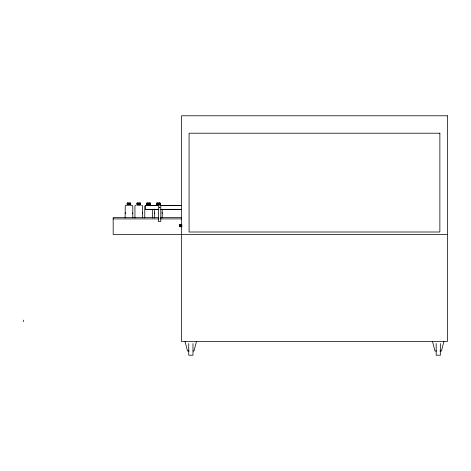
<?xml version="1.0" encoding="UTF-8"?>
<svg xmlns="http://www.w3.org/2000/svg" width="471" height="471" viewBox="0 0 471 471"><rect width="100%" height="100%" fill="white"/><g stroke="black" fill="none" stroke-linecap="round" stroke-linejoin="round"><path stroke-width="0.71" d="M128.524 203.142L128.512 204.29L128.96 204.29L128.948 203.136M138.321 204.29L138.309 203.136M148.147 203.142L148.135 204.29L148.583 204.29L148.571 203.136M157.962 203.142L157.95 204.29L158.397 204.29L158.386 203.136M127.152 204.29L127.264 203.136L127.152 204.29L128.094 204.29L128.071 203.136M136.967 204.29L137.079 203.136L136.967 204.29L137.903 204.29L137.932 203.142M147.694 203.136L147.717 204.29L146.781 204.29L146.958 203.142L146.781 204.29M160.022 203.142L160.199 204.29L160.152 203.136L156.637 203.136L156.59 204.29L157.532 204.29L157.508 203.136M127.735 204.29L127.712 203.136M137.55 204.29L137.579 203.142M147.346 203.136L147.358 204.29L147.394 203.142M157.208 203.142L157.173 204.29L157.149 203.136M127.458 204.29L127.429 203.136M137.273 204.29L137.244 203.136M147.087 204.29L147.058 203.136M156.831 204.29L156.872 203.136L156.896 204.29M156.713 203.142L156.59 204.29M125.121 213.445L125.433 212.745M144.785 205.986L144.75 218.014M154.559 213.445L154.706 212.951M196.442 341.499L193.993 350.995L193.039 350.995M443.9 341.499L441.445 350.995L439.82 350.995M135.995 205.256L135.248 205.544L134.936 206.245L134.936 218.014M129.395 203.142L129.407 204.29L129.849 204.29L129.825 203.136M139.204 203.142L139.216 204.29L139.634 204.29L139.657 203.136M149.019 203.142L149.03 204.29L150.39 204.29L150.208 203.142L150.39 204.29M149.454 203.136L149.478 204.29M158.833 203.142L158.845 204.29L160.199 204.29M159.239 203.142L159.292 204.29M130.149 203.142L130.179 204.29L130.208 203.136M149.772 203.142L149.866 204.29L149.831 203.136M159.587 203.142L159.616 204.29L159.645 203.136M130.514 204.29L130.414 203.142L130.526 204.29M140.228 203.142L140.27 204.29L140.299 203.136M150.037 203.142L150.078 204.29L150.108 203.136M159.852 203.142L159.893 204.29L159.922 203.136M139.993 204.29L140.022 203.136L139.993 204.29L140.576 204.29L140.464 203.136L137.143 203.142M130.702 204.29L130.714 203.136L127.335 203.142M160.069 204.29L160.093 203.136M140.529 203.136L140.576 204.29M150.208 203.142L146.958 203.142M127.4 203.219L130.514 203.219M137.214 203.219L140.329 203.219M147.029 203.219L150.143 203.219M156.837 203.219L159.952 203.219M139.122 203.454L139.451 203.454M148.936 203.454L149.266 203.454M157.714 203.454L158.044 203.454M130.179 204.29L130.761 204.29M138.315 204.29L138.768 204.29L138.762 203.136M127.276 204.567L130.638 204.567M137.09 204.567L140.452 204.567M146.899 204.567L150.267 204.567M156.713 204.567L160.075 204.567M137.073 205.256L140.47 205.256M146.887 205.256L150.278 205.256M156.696 205.256L158.397 205.256M158.698 205.397L145.474 205.397L145.474 209.465L158.698 209.465M160.169 205.397L181.476 205.397M145.474 205.533L158.698 205.533M160.169 205.533L181.476 205.533M145.474 209.33L158.698 209.33M160.169 209.33L181.476 209.33M160.169 209.465L181.476 209.465M158.774 217.543L113.175 217.543L113.175 234.476L447.45 234.517M160.246 217.543L181.576 217.543M113.175 218.897L158.774 218.897M160.246 218.897L181.576 218.897M179.681 224.826L181.871 224.826L179.681 224.855L179.681 225.338L181.871 225.338L179.681 225.309M179.681 224.985L181.871 224.985M179.681 225.179L181.871 225.179M179.681 226.304L181.871 226.304M179.681 226.616L181.871 226.616M181.871 226.739L179.681 226.739L179.681 225.909M189.118 350.995L187.499 350.995L185.044 341.499M436.576 350.995L434.951 350.995L432.502 341.499M141.547 205.256L142.295 205.544L142.607 206.245L142.607 218.014M161.918 212.745L162.23 213.445M142.466 212.951L142.607 213.445M132.651 212.951L132.793 213.445M440.432 343.542L440.432 355.216L436.175 355.216L436.175 343.542M192.98 343.542L192.98 355.216L188.724 355.216L188.724 343.542M162.23 209.189L162.23 218.014M154.559 209.189L154.559 218.014M152.416 209.189L152.416 218.014M132.793 218.014L132.793 206.245L132.481 205.544L131.733 205.256L126.181 205.256L125.262 205.75L125.121 218.014M23.55 320.127L23.55 321.616M159.539 207.328C159.793 208.806 160.293 206.316 159.539 207.328M447.45 115.784L181.494 115.784L181.494 341.499L447.45 341.499L447.45 115.784M439.867 133.211L189.077 133.211L189.077 232.003L439.867 232.003L439.867 133.211M160.799 205.026L158.368 205.026L158.368 221.523L160.799 221.523L160.799 205.026"/></g></svg>
